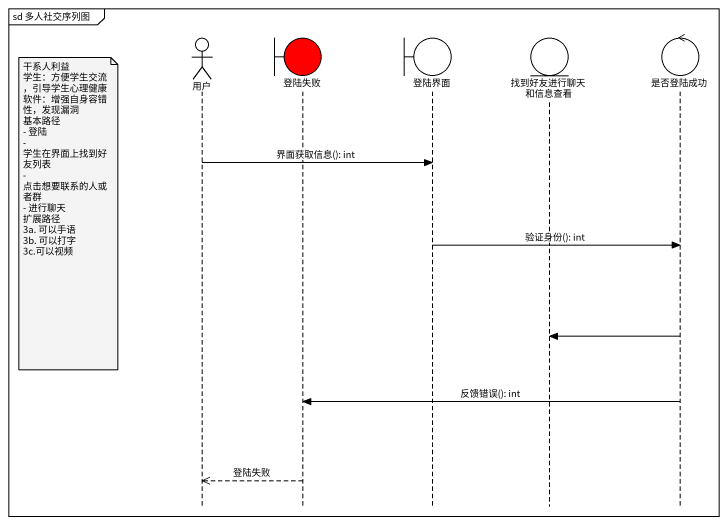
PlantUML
@startuml
mainframe sd 多人社交序列图
hide footbox
actor 用户
boundary 登陆失败 #FF0000
boundary 登陆界面
entity 找到好友进行聊天和信息查看
control 是否登陆成功

用户 -> 登陆界面 : 界面获取信息(): int
note left of 用户
  干系人利益
  学生：方便学生交流，引导学生心理健康
  软件：增强自身容错性，发现漏洞
  基本路径
  - 登陆
  - 学生在界面上找到好友列表
  - 点击想要联系的人或者群
  - 进行聊天
  扩展路径
  3a. 可以手语
  3b. 可以打字
  3c.可以视频
end note
登陆界面 -> 是否登陆成功 : 验证身份(): int
是否登陆成功 -> 找到好友进行聊天和信息查看
是否登陆成功 -> 登陆失败 : 反馈错误(): int
登陆失败 -->> 用户 : 登陆失败
@enduml
